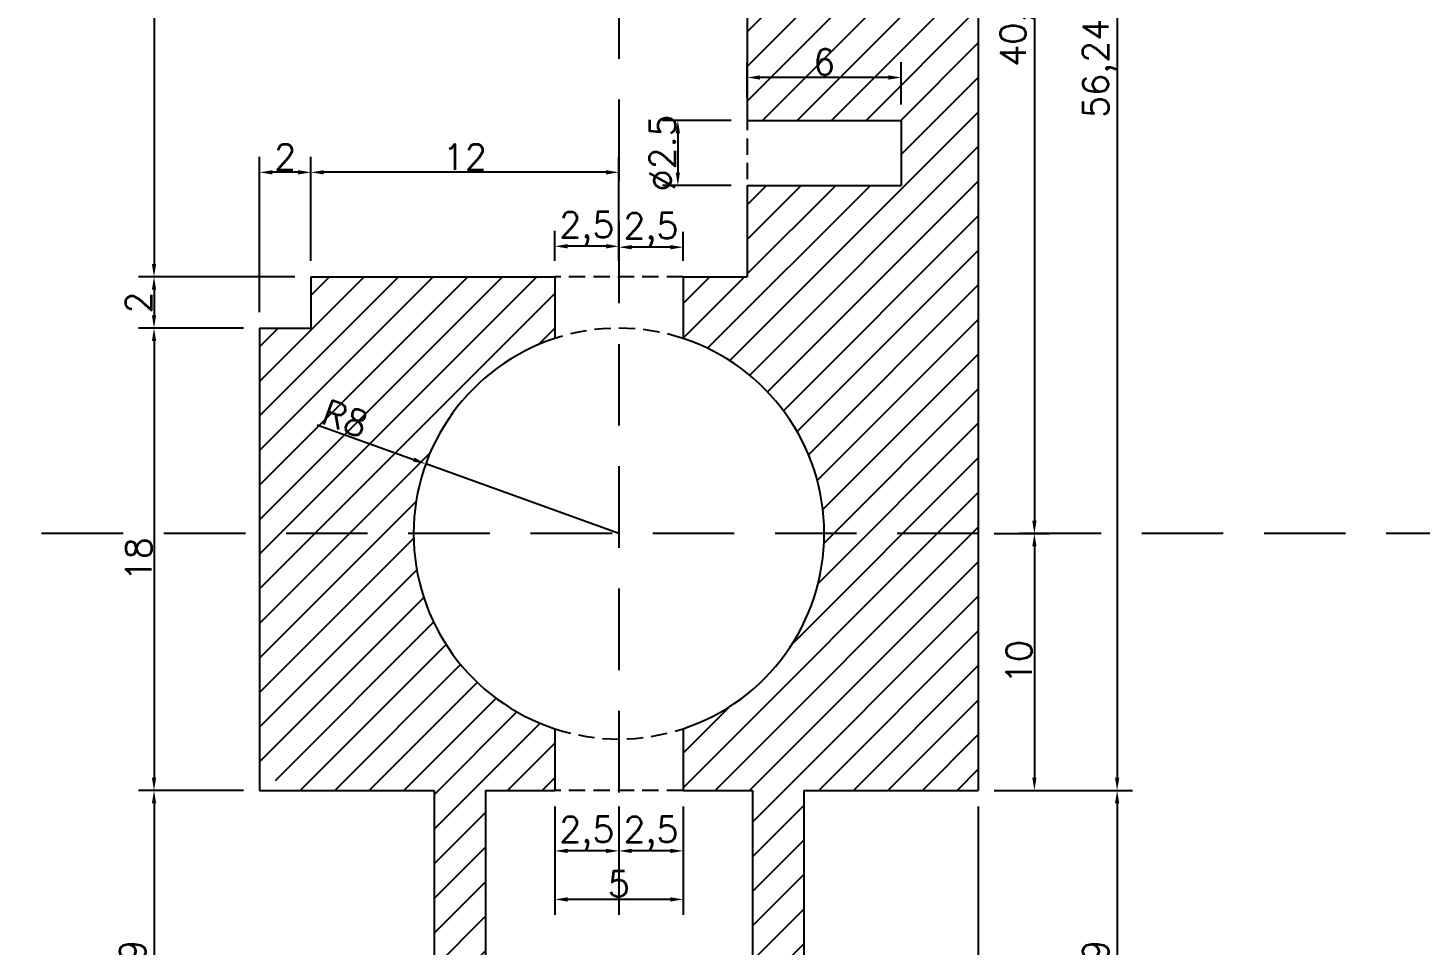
# Model space of a CAD drawing. Header units: millimetres. Extents: x 6817 to 15937, y -5221 to -164.
# Drawn here: x 9852.1 to 9906.3, y -351 to -315.2 of the extents above; entities that cross this region are included whole.
import ezdxf
from ezdxf import colors
from ezdxf.entities.mleader import LeaderData, LeaderLine
from ezdxf.math import Vec2, Vec3

# ---------------------------------------------------------------- set-up
doc = ezdxf.new("R2010")
doc.units = ezdxf.units.MM
doc.linetypes.add('HIDDEN', pattern=[9.525, 6.35, -3.175])
doc.layers.add('图层2', color=108, linetype='Continuous')
doc.styles.get("Standard").update_dxf_attribs({"font": 'txt', "bigfont": 'gbcbig.shx'})
doc.dimstyles.new('ISO-25', dxfattribs={"dimtxt": 1, "dimasz": 0.5, "dimexe": 0.6, "dimexo": 0.625, "dimgap": 0.1, "dimtad": 1, "dimtxsty": 'Standard', "dimcen": 2.5, "dimadec": 0, "dimazin": 0, "dimtfac": 1, "dimtmove": 0, "dimatfit": 3, "dimfxl": 0, "dimarcsym": 0})

# ---------------------------------------------------------------- blocks, each defined once
blk = doc.blocks.new('*D1250')
at = {"layer": 'Defpoints', "color": 0, "linetype": 'ByBlock', "transparency": 16777216}
for p in [(9867.582, -332.222), (9875.108, -334.936)]:
    blk.add_point(p, dxfattribs=at)
at = {"layer": '图层2', "color": 0, "linetype": 'ByBlock', "lineweight": -2, "transparency": 16777216}
for p, q in [((9863.359, -330.699), (9867.112, -332.052)), ((9875.108, -334.936), (9867.582, -332.222))]:
    blk.add_line(p, q, dxfattribs=at)
at = {"layer": '图层2', "color": 0, "linetype": 'ByBlock', "transparency": 16777216}
blk.add_solid([(9867.14, -331.974), (9867.084, -332.131), (9867.582, -332.222)], dxfattribs=at)
at = {"layer": '图层2', "color": 0, "linetype": 'ByBlock', "transparency": 16777216, "insert": (9864.44, -330.451), "char_height": 1, "attachment_point": 5, "rotation": 340.1667}
blk.add_mtext('R8', dxfattribs=at)
blk = doc.blocks.new('*D754')
at = {"layer": 'Defpoints', "color": 0, "linetype": 'ByBlock', "transparency": 16777216}
for p in [(9888.108, -288.697), (9889.108, -344.936), (9894.519, -344.936)]:
    blk.add_point(p, dxfattribs=at)
at = {"layer": '图层2', "color": 0, "linetype": 'ByBlock', "lineweight": -2, "transparency": 16777216}
for p, q in [((9888.733, -288.697), (9895.119, -288.697)), ((9894.519, -289.197), (9894.519, -344.436)), ((9889.733, -344.936), (9895.119, -344.936))]:
    blk.add_line(p, q, dxfattribs=at)
at = {"layer": '图层2', "color": 0, "linetype": 'ByBlock', "transparency": 16777216}
for points in [[(9894.435, -289.197), (9894.602, -289.197), (9894.519, -288.697)], [(9894.435, -344.436), (9894.602, -344.436), (9894.519, -344.936)]]:
    blk.add_solid(points, dxfattribs=at)
at = {"layer": '图层2', "color": 0, "linetype": 'ByBlock', "transparency": 16777216, "insert": (9893.835, -316.817), "char_height": 1, "attachment_point": 5, "rotation": 90}
blk.add_mtext('56,24', dxfattribs=at)
blk = doc.blocks.new('*D1254')
at = {"layer": 'Defpoints', "color": 0, "linetype": 'ByBlock', "transparency": 16777216}
for p in [(9889.108, -344.936), (9882.308, -360.423), (9894.519, -360.423)]:
    blk.add_point(p, dxfattribs=at)
at = {"layer": '图层2', "color": 0, "linetype": 'ByBlock', "lineweight": -2, "transparency": 16777216}
for p, q in [((9889.733, -344.936), (9895.119, -344.936)), ((9894.519, -345.436), (9894.519, -359.923)), ((9882.933, -360.423), (9895.119, -360.423))]:
    blk.add_line(p, q, dxfattribs=at)
at = {"layer": '图层2', "color": 0, "linetype": 'ByBlock', "transparency": 16777216}
for points in [[(9894.435, -345.436), (9894.602, -345.436), (9894.519, -344.936)], [(9894.435, -359.923), (9894.602, -359.923), (9894.519, -360.423)]]:
    blk.add_solid(points, dxfattribs=at)
at = {"layer": '图层2', "color": 0, "linetype": 'ByBlock', "transparency": 16777216, "insert": (9893.835, -352.68), "char_height": 1, "attachment_point": 5, "rotation": 90}
blk.add_mtext('15,49', dxfattribs=at)
blk = doc.blocks.new('*D755')
at = {"layer": 'Defpoints', "color": 0, "linetype": 'ByBlock', "transparency": 16777216}
for p in [(9889.108, -344.936), (9882.308, -360.423), (9882.308, -365.267)]:
    blk.add_point(p, dxfattribs=at)
at = {"layer": '图层2', "color": 0, "linetype": 'ByBlock', "lineweight": -2, "transparency": 16777216}
for p, q in [((9889.108, -345.561), (9889.108, -365.867)), ((9882.308, -361.048), (9882.308, -365.867)), ((9888.608, -365.267), (9882.808, -365.267))]:
    blk.add_line(p, q, dxfattribs=at)
at = {"layer": '图层2', "color": 0, "linetype": 'ByBlock', "transparency": 16777216}
for points in [[(9882.808, -365.184), (9882.808, -365.35), (9882.308, -365.267)], [(9888.608, -365.184), (9888.608, -365.35), (9889.108, -365.267)]]:
    blk.add_solid(points, dxfattribs=at)
at = {"layer": '图层2', "color": 0, "linetype": 'ByBlock', "transparency": 16777216, "insert": (9885.708, -364.584), "char_height": 1, "attachment_point": 5}
blk.add_mtext('6,8', dxfattribs=at)
blk = doc.blocks.new('*D1258')
at = {"layer": 'Defpoints', "color": 0, "linetype": 'ByBlock', "transparency": 16777216}
for p in [(9875.108, -344.936), (9877.608, -344.936), (9875.108, -347.294)]:
    blk.add_point(p, dxfattribs=at)
at = {"layer": '图层2', "color": 0, "linetype": 'ByBlock', "lineweight": -2, "transparency": 16777216}
for p, q in [((9875.108, -345.561), (9875.108, -347.894)), ((9877.608, -345.561), (9877.608, -347.894)), ((9877.108, -347.294), (9875.608, -347.294))]:
    blk.add_line(p, q, dxfattribs=at)
at = {"layer": '图层2', "color": 0, "linetype": 'ByBlock', "transparency": 16777216}
for points in [[(9875.608, -347.211), (9875.608, -347.377), (9875.108, -347.294)], [(9877.108, -347.211), (9877.108, -347.377), (9877.608, -347.294)]]:
    blk.add_solid(points, dxfattribs=at)
at = {"layer": '图层2', "color": 0, "linetype": 'ByBlock', "transparency": 16777216, "insert": (9876.358, -346.611), "char_height": 1, "attachment_point": 5}
blk.add_mtext('2,5', dxfattribs=at)
blk = doc.blocks.new('*D1259')
at = {"layer": 'Defpoints', "color": 0, "linetype": 'ByBlock', "transparency": 16777216}
for p in [(9872.608, -344.936), (9875.108, -344.936), (9872.608, -347.294)]:
    blk.add_point(p, dxfattribs=at)
at = {"layer": '图层2', "color": 0, "linetype": 'ByBlock', "lineweight": -2, "transparency": 16777216}
for p, q in [((9872.608, -345.561), (9872.608, -347.894)), ((9875.108, -345.561), (9875.108, -347.894)), ((9874.608, -347.294), (9873.108, -347.294))]:
    blk.add_line(p, q, dxfattribs=at)
at = {"layer": '图层2', "color": 0, "linetype": 'ByBlock', "transparency": 16777216}
for points in [[(9873.108, -347.211), (9873.108, -347.377), (9872.608, -347.294)], [(9874.608, -347.211), (9874.608, -347.377), (9875.108, -347.294)]]:
    blk.add_solid(points, dxfattribs=at)
at = {"layer": '图层2', "color": 0, "linetype": 'ByBlock', "transparency": 16777216, "insert": (9873.858, -346.611), "char_height": 1, "attachment_point": 5}
blk.add_mtext('2,5', dxfattribs=at)
blk = doc.blocks.new('*D1260')
at = {"layer": 'Defpoints', "color": 0, "linetype": 'ByBlock', "transparency": 16777216}
for p in [(9872.608, -344.936), (9877.608, -344.936), (9872.608, -349.183)]:
    blk.add_point(p, dxfattribs=at)
at = {"layer": '图层2', "color": 0, "linetype": 'ByBlock', "lineweight": -2, "transparency": 16777216}
for p, q in [((9872.608, -345.561), (9872.608, -349.783)), ((9877.608, -345.561), (9877.608, -349.783)), ((9877.108, -349.183), (9873.108, -349.183))]:
    blk.add_line(p, q, dxfattribs=at)
at = {"layer": '图层2', "color": 0, "linetype": 'ByBlock', "transparency": 16777216}
for points in [[(9873.108, -349.1), (9873.108, -349.267), (9872.608, -349.183)], [(9877.108, -349.1), (9877.108, -349.267), (9877.608, -349.183)]]:
    blk.add_solid(points, dxfattribs=at)
at = {"layer": '图层2', "color": 0, "linetype": 'ByBlock', "transparency": 16777216, "insert": (9875.108, -348.583), "char_height": 1, "attachment_point": 5}
blk.add_mtext('5', dxfattribs=at)
blk = doc.blocks.new('*D1261')
at = {"layer": 'Defpoints', "color": 0, "linetype": 'ByBlock', "transparency": 16777216}
for p in [(9875.108, -323.782), (9875.108, -324.936), (9877.608, -324.936)]:
    blk.add_point(p, dxfattribs=at)
at = {"layer": '图层2', "color": 0, "linetype": 'ByBlock', "lineweight": -2, "transparency": 16777216}
for p, q in [((9875.108, -324.311), (9875.108, -323.182)), ((9877.608, -324.311), (9877.608, -323.182)), ((9877.108, -323.782), (9875.608, -323.782))]:
    blk.add_line(p, q, dxfattribs=at)
at = {"layer": '图层2', "color": 0, "linetype": 'ByBlock', "transparency": 16777216}
for points in [[(9875.608, -323.699), (9875.608, -323.865), (9875.108, -323.782)], [(9877.108, -323.699), (9877.108, -323.865), (9877.608, -323.782)]]:
    blk.add_solid(points, dxfattribs=at)
at = {"layer": '图层2', "color": 0, "linetype": 'ByBlock', "transparency": 16777216, "insert": (9876.358, -323.099), "char_height": 1, "attachment_point": 5}
blk.add_mtext('2,5', dxfattribs=at)
blk = doc.blocks.new('*D757')
at = {"layer": 'Defpoints', "color": 0, "linetype": 'ByBlock', "transparency": 16777216}
for p in [(9872.608, -323.747), (9872.608, -324.936), (9875.108, -324.936)]:
    blk.add_point(p, dxfattribs=at)
at = {"layer": '图层2', "color": 0, "linetype": 'ByBlock', "lineweight": -2, "transparency": 16777216}
for p, q in [((9872.608, -324.311), (9872.608, -323.147)), ((9875.108, -324.311), (9875.108, -323.147)), ((9874.608, -323.747), (9873.108, -323.747))]:
    blk.add_line(p, q, dxfattribs=at)
at = {"layer": '图层2', "color": 0, "linetype": 'ByBlock', "transparency": 16777216}
for points in [[(9873.108, -323.663), (9873.108, -323.83), (9872.608, -323.747)], [(9874.608, -323.663), (9874.608, -323.83), (9875.108, -323.747)]]:
    blk.add_solid(points, dxfattribs=at)
at = {"layer": '图层2', "color": 0, "linetype": 'ByBlock', "transparency": 16777216, "insert": (9873.858, -323.063), "char_height": 1, "attachment_point": 5}
blk.add_mtext('2,5', dxfattribs=at)
blk = doc.blocks.new('*D758')
at = {"layer": 'Defpoints', "color": 0, "linetype": 'ByBlock', "transparency": 16777216}
for p in [(9880.108, -318.844), (9877.405, -321.375), (9880.108, -321.375)]:
    blk.add_point(p, dxfattribs=at)
at = {"layer": '图层2', "color": 0, "linetype": 'ByBlock', "lineweight": -2, "transparency": 16777216}
for p, q in [((9879.483, -318.844), (9876.805, -318.844)), ((9877.405, -319.344), (9877.405, -320.875)), ((9879.483, -321.375), (9876.805, -321.375))]:
    blk.add_line(p, q, dxfattribs=at)
at = {"layer": '图层2', "color": 0, "linetype": 'ByBlock', "transparency": 16777216}
for points in [[(9877.322, -319.344), (9877.488, -319.344), (9877.405, -318.844)], [(9877.322, -320.875), (9877.488, -320.875), (9877.405, -321.375)]]:
    blk.add_solid(points, dxfattribs=at)
at = {"layer": '图层2', "color": 0, "linetype": 'ByBlock', "transparency": 16777216, "insert": (9876.805, -320.109), "char_height": 1, "attachment_point": 5, "rotation": 90}
blk.add_mtext('%%C2.5', dxfattribs=at)
blk = doc.blocks.new('*D1262')
at = {"layer": 'Defpoints', "color": 0, "linetype": 'ByBlock', "transparency": 16777216}
for p in [(9880.108, -317.173), (9880.108, -318.594), (9886.108, -318.844)]:
    blk.add_point(p, dxfattribs=at)
at = {"layer": '图层2', "color": 0, "linetype": 'ByBlock', "lineweight": -2, "transparency": 16777216}
for p, q in [((9880.108, -317.969), (9880.108, -316.573)), ((9886.108, -318.219), (9886.108, -316.573)), ((9885.608, -317.173), (9880.608, -317.173))]:
    blk.add_line(p, q, dxfattribs=at)
at = {"layer": '图层2', "color": 0, "linetype": 'ByBlock', "transparency": 16777216}
for points in [[(9880.608, -317.09), (9880.608, -317.256), (9880.108, -317.173)], [(9885.608, -317.09), (9885.608, -317.256), (9886.108, -317.173)]]:
    blk.add_solid(points, dxfattribs=at)
at = {"layer": '图层2', "color": 0, "linetype": 'ByBlock', "transparency": 16777216, "insert": (9883.108, -316.573), "char_height": 1, "attachment_point": 5}
blk.add_mtext('6', dxfattribs=at)
blk = doc.blocks.new('*D1270')
at = {"layer": 'Defpoints', "color": 0, "linetype": 'ByBlock', "transparency": 16777216}
for p in [(9863.108, -300.727), (9856.997, -324.936), (9863.108, -324.936)]:
    blk.add_point(p, dxfattribs=at)
at = {"layer": '图层2', "color": 0, "linetype": 'ByBlock', "lineweight": -2, "transparency": 16777216}
for p, q in [((9862.483, -300.727), (9856.397, -300.727)), ((9856.997, -301.227), (9856.997, -324.436)), ((9862.483, -324.936), (9856.397, -324.936))]:
    blk.add_line(p, q, dxfattribs=at)
at = {"layer": '图层2', "color": 0, "linetype": 'ByBlock', "transparency": 16777216}
for points in [[(9856.914, -301.227), (9857.081, -301.227), (9856.997, -300.727)], [(9856.914, -324.436), (9857.081, -324.436), (9856.997, -324.936)]]:
    blk.add_solid(points, dxfattribs=at)
at = {"layer": '图层2', "color": 0, "linetype": 'ByBlock', "transparency": 16777216, "insert": (9856.314, -312.832), "char_height": 1, "attachment_point": 5, "rotation": 90}
blk.add_mtext('24,21', dxfattribs=at)
blk = doc.blocks.new('*D1271')
at = {"layer": 'Defpoints', "color": 0, "linetype": 'ByBlock', "transparency": 16777216}
for p in [(9863.108, -324.936), (9856.997, -326.936), (9861.108, -326.936)]:
    blk.add_point(p, dxfattribs=at)
at = {"layer": '图层2', "color": 0, "linetype": 'ByBlock', "lineweight": -2, "transparency": 16777216}
for p, q in [((9862.483, -324.936), (9856.397, -324.936)), ((9856.997, -325.436), (9856.997, -326.436)), ((9860.483, -326.936), (9856.397, -326.936))]:
    blk.add_line(p, q, dxfattribs=at)
at = {"layer": '图层2', "color": 0, "linetype": 'ByBlock', "transparency": 16777216}
for points in [[(9856.914, -325.436), (9857.081, -325.436), (9856.997, -324.936)], [(9856.914, -326.436), (9857.081, -326.436), (9856.997, -326.936)]]:
    blk.add_solid(points, dxfattribs=at)
at = {"layer": '图层2', "color": 0, "linetype": 'ByBlock', "transparency": 16777216, "insert": (9856.397, -325.936), "char_height": 1, "attachment_point": 5, "rotation": 90}
blk.add_mtext('2', dxfattribs=at)
blk = doc.blocks.new('*D762')
at = {"layer": 'Defpoints', "color": 0, "linetype": 'ByBlock', "transparency": 16777216}
for p in [(9861.108, -326.936), (9856.997, -344.936), (9861.108, -344.936)]:
    blk.add_point(p, dxfattribs=at)
at = {"layer": '图层2', "color": 0, "linetype": 'ByBlock', "lineweight": -2, "transparency": 16777216}
for p, q in [((9860.483, -326.936), (9856.397, -326.936)), ((9856.997, -327.436), (9856.997, -344.436)), ((9860.483, -344.936), (9856.397, -344.936))]:
    blk.add_line(p, q, dxfattribs=at)
at = {"layer": '图层2', "color": 0, "linetype": 'ByBlock', "transparency": 16777216}
for points in [[(9856.914, -327.436), (9857.081, -327.436), (9856.997, -326.936)], [(9856.914, -344.436), (9857.081, -344.436), (9856.997, -344.936)]]:
    blk.add_solid(points, dxfattribs=at)
at = {"layer": '图层2', "color": 0, "linetype": 'ByBlock', "transparency": 16777216, "insert": (9856.397, -335.936), "char_height": 1, "attachment_point": 5, "rotation": 90}
blk.add_mtext('18', dxfattribs=at)
blk = doc.blocks.new('*D763')
at = {"layer": 'Defpoints', "color": 0, "linetype": 'ByBlock', "transparency": 16777216}
for p in [(9861.108, -344.936), (9856.997, -360.423), (9867.908, -360.423)]:
    blk.add_point(p, dxfattribs=at)
at = {"layer": '图层2', "color": 0, "linetype": 'ByBlock', "lineweight": -2, "transparency": 16777216}
for p, q in [((9860.483, -344.936), (9856.397, -344.936)), ((9856.997, -345.436), (9856.997, -359.923)), ((9867.283, -360.423), (9856.397, -360.423))]:
    blk.add_line(p, q, dxfattribs=at)
at = {"layer": '图层2', "color": 0, "linetype": 'ByBlock', "transparency": 16777216}
for points in [[(9856.914, -345.436), (9857.081, -345.436), (9856.997, -344.936)], [(9856.914, -359.923), (9857.081, -359.923), (9856.997, -360.423)]]:
    blk.add_solid(points, dxfattribs=at)
at = {"layer": '图层2', "color": 0, "linetype": 'ByBlock', "transparency": 16777216, "insert": (9856.314, -352.68), "char_height": 1, "attachment_point": 5, "rotation": 90}
blk.add_mtext('15,49', dxfattribs=at)
blk = doc.blocks.new('*D764')
at = {"layer": 'Defpoints', "color": 0, "linetype": 'ByBlock', "transparency": 16777216}
for p in [(9861.108, -320.866), (9863.108, -324.936), (9861.108, -326.936)]:
    blk.add_point(p, dxfattribs=at)
at = {"layer": '图层2', "color": 0, "linetype": 'ByBlock', "lineweight": -2, "transparency": 16777216}
for p, q in [((9861.108, -326.311), (9861.108, -320.266)), ((9863.108, -324.311), (9863.108, -320.266)), ((9862.608, -320.866), (9861.608, -320.866))]:
    blk.add_line(p, q, dxfattribs=at)
at = {"layer": '图层2', "color": 0, "linetype": 'ByBlock', "transparency": 16777216}
for points in [[(9861.608, -320.783), (9861.608, -320.95), (9861.108, -320.866)], [(9862.608, -320.783), (9862.608, -320.95), (9863.108, -320.866)]]:
    blk.add_solid(points, dxfattribs=at)
at = {"layer": '图层2', "color": 0, "linetype": 'ByBlock', "transparency": 16777216, "insert": (9862.108, -320.266), "char_height": 1, "attachment_point": 5}
blk.add_mtext('2', dxfattribs=at)
blk = doc.blocks.new('*D765')
at = {"layer": 'Defpoints', "color": 0, "linetype": 'ByBlock', "transparency": 16777216}
for p in [(9863.108, -320.866), (9863.108, -324.936), (9875.108, -324.936)]:
    blk.add_point(p, dxfattribs=at)
at = {"layer": '图层2', "color": 0, "linetype": 'ByBlock', "lineweight": -2, "transparency": 16777216}
for p, q in [((9863.108, -324.311), (9863.108, -320.266)), ((9875.108, -324.311), (9875.108, -320.266)), ((9874.608, -320.866), (9863.608, -320.866))]:
    blk.add_line(p, q, dxfattribs=at)
at = {"layer": '图层2', "color": 0, "linetype": 'ByBlock', "transparency": 16777216}
for points in [[(9863.608, -320.783), (9863.608, -320.95), (9863.108, -320.866)], [(9874.608, -320.783), (9874.608, -320.95), (9875.108, -320.866)]]:
    blk.add_solid(points, dxfattribs=at)
at = {"layer": '图层2', "color": 0, "linetype": 'ByBlock', "transparency": 16777216, "insert": (9869.108, -320.266), "char_height": 1, "attachment_point": 5}
blk.add_mtext('12', dxfattribs=at)
blk = doc.blocks.new('*D1272')
at = {"layer": 'Defpoints', "color": 0, "linetype": 'ByBlock', "transparency": 16777216}
for p in [(9889.108, -294.712), (9889.108, -334.936), (9891.295, -334.936)]:
    blk.add_point(p, dxfattribs=at)
at = {"layer": '图层2', "color": 0, "linetype": 'ByBlock', "lineweight": -2, "transparency": 16777216}
for p, q in [((9889.733, -294.712), (9891.895, -294.712)), ((9891.295, -295.212), (9891.295, -334.436)), ((9889.733, -334.936), (9891.895, -334.936))]:
    blk.add_line(p, q, dxfattribs=at)
at = {"layer": '图层2', "color": 0, "linetype": 'ByBlock', "transparency": 16777216}
for points in [[(9891.212, -295.212), (9891.379, -295.212), (9891.295, -294.712)], [(9891.212, -334.436), (9891.379, -334.436), (9891.295, -334.936)]]:
    blk.add_solid(points, dxfattribs=at)
at = {"layer": '图层2', "color": 0, "linetype": 'ByBlock', "transparency": 16777216, "insert": (9890.612, -314.824), "char_height": 1, "attachment_point": 5, "rotation": 90}
blk.add_mtext('40,22', dxfattribs=at)
blk = doc.blocks.new('*D767')
at = {"layer": 'Defpoints', "color": 0, "linetype": 'ByBlock', "transparency": 16777216}
for p in [(9889.108, -334.936), (9889.108, -344.936), (9891.295, -344.936)]:
    blk.add_point(p, dxfattribs=at)
at = {"layer": '图层2', "color": 0, "linetype": 'ByBlock', "lineweight": -2, "transparency": 16777216}
for p, q in [((9889.733, -334.936), (9891.895, -334.936)), ((9891.295, -335.436), (9891.295, -344.436)), ((9889.733, -344.936), (9891.895, -344.936))]:
    blk.add_line(p, q, dxfattribs=at)
at = {"layer": '图层2', "color": 0, "linetype": 'ByBlock', "transparency": 16777216}
for points in [[(9891.212, -335.436), (9891.379, -335.436), (9891.295, -334.936)], [(9891.212, -344.436), (9891.379, -344.436), (9891.295, -344.936)]]:
    blk.add_solid(points, dxfattribs=at)
at = {"layer": '图层2', "color": 0, "linetype": 'ByBlock', "transparency": 16777216, "insert": (9890.695, -339.936), "char_height": 1, "attachment_point": 5, "rotation": 90}
blk.add_mtext('10', dxfattribs=at)

msp = doc.modelspace()

# ---------------------------------------------------------------- hatches: boundary and pattern name
at = {"layer": '图层2', "linetype": 'ByBlock'}
h = msp.add_hatch(dxfattribs=at)
h.set_pattern_fill('ANSI31', color=4, scale=0.3)
h.set_pattern_definition([(45, (8195.776, 256.5624), (-0.6735192, 0.6735192), [])])
edge = h.paths.add_edge_path()
edge.add_line((9885.108, -300.727), (9877.368, -300.727))
edge.add_line((9877.368, -300.727), (9877.368, -298.03))
edge.add_arc((9875.108, -294.712), 4.015, 304.2558, 360)
edge.add_line((9879.123, -294.712), (9889.108, -294.712))
edge.add_line((9889.108, -294.712), (9889.108, -334.936))
edge.add_line((9889.108, -334.936), (9883.108, -334.936))
edge.add_arc((9875.108, -334.936), 8, 360, 431.79)
edge.add_line((9877.608, -327.337), (9877.608, -324.936))
edge.add_line((9877.608, -324.936), (9880.108, -324.936))
edge.add_line((9880.108, -324.936), (9880.108, -321.375))
edge.add_line((9880.108, -321.375), (9886.108, -321.375))
edge.add_line((9886.108, -321.375), (9886.108, -318.844))
edge.add_line((9886.108, -318.844), (9880.108, -318.844))
edge.add_line((9880.108, -318.844), (9880.108, -307.727))
edge.add_line((9880.108, -307.727), (9885.108, -307.727))
edge.add_line((9885.108, -307.727), (9885.108, -300.727))
edge = h.paths.add_edge_path()
edge.add_line((9875.108, -290.697), (9875.108, -288.697))
edge.add_line((9875.108, -288.697), (9888.108, -288.697))
edge.add_line((9888.108, -288.697), (9889.108, -289.697))
edge.add_line((9889.108, -289.697), (9889.108, -294.712))
edge.add_line((9889.108, -294.712), (9879.123, -294.712))
edge.add_arc((9875.108, -294.712), 4.015, 360, 450)
edge = h.paths.add_edge_path()
edge.add_line((9861.108, -289.697), (9862.108, -288.697))
edge.add_line((9862.108, -288.697), (9875.108, -288.697))
edge.add_line((9875.108, -288.697), (9875.108, -290.697))
edge.add_arc((9875.108, -294.712), 4.015, 450, 540)
edge.add_line((9871.093, -294.712), (9861.108, -294.712))
edge.add_line((9861.108, -294.712), (9861.108, -289.697))
edge = h.paths.add_edge_path()
edge.add_line((9863.108, -298.727), (9861.108, -298.727))
edge.add_line((9861.108, -298.727), (9861.108, -294.712))
edge.add_line((9861.108, -294.712), (9871.093, -294.712))
edge.add_arc((9875.108, -294.712), 4.015, 540, 595.7442)
edge.add_line((9872.848, -298.03), (9872.848, -300.727))
edge.add_line((9872.848, -300.727), (9863.108, -300.727))
edge.add_line((9863.108, -300.727), (9863.108, -298.727))
edge = h.paths.add_edge_path()
edge.add_line((9883.108, -334.936), (9889.108, -334.936))
edge.add_line((9889.108, -334.936), (9889.108, -344.936))
edge.add_line((9889.108, -344.936), (9888.108, -344.936))
edge.add_line((9888.108, -344.936), (9882.308, -344.936))
edge.add_line((9882.308, -344.936), (9882.308, -360.423))
edge.add_line((9882.308, -360.423), (9880.308, -360.423))
edge.add_line((9880.308, -360.423), (9880.308, -344.936))
edge.add_line((9880.308, -344.936), (9877.608, -344.936))
edge.add_line((9877.608, -344.936), (9877.608, -342.536))
edge.add_arc((9875.108, -334.936), 8, 288.21, 360)
edge = h.paths.add_edge_path()
edge.add_line((9861.108, -334.936), (9867.108, -334.936))
edge.add_arc((9875.108, -334.936), 8, 180, 251.79)
edge.add_line((9872.608, -342.536), (9872.608, -344.936))
edge.add_line((9872.608, -344.936), (9869.908, -344.936))
edge.add_line((9869.908, -344.936), (9869.908, -360.423))
edge.add_line((9869.908, -360.423), (9867.908, -360.423))
edge.add_line((9867.908, -360.423), (9867.908, -344.936))
edge.add_line((9867.908, -344.936), (9862.108, -344.936))
edge.add_line((9862.108, -344.936), (9861.108, -343.936))
edge.add_line((9861.108, -343.936), (9861.108, -334.936))
edge = h.paths.add_edge_path()
edge.add_line((9861.108, -326.936), (9863.108, -326.936))
edge.add_line((9863.108, -326.936), (9863.108, -324.936))
edge.add_line((9863.108, -324.936), (9872.608, -324.936))
edge.add_line((9872.608, -324.936), (9872.608, -327.337))
edge.add_arc((9875.108, -334.936), 8, 468.21, 540)
edge.add_line((9867.108, -334.936), (9861.108, -334.936))
edge.add_line((9861.108, -334.936), (9861.108, -326.936))

# ---------------------------------------------------------------- linework, layer by layer
at = {"layer": '图层2', "color": 3, "linetype": 'HIDDEN', "ltscale": 0.5}
for p, q in [((9875.108, -284.691), (9875.108, -369.53)), ((9960.567, -334.936), (9611.681, -334.936))]:
    msp.add_line(p, q, dxfattribs=at)
at = {"layer": '图层2', "color": 2, "linetype": 'ByBlock'}
for p, q in [((9889.108, -289.697), (9889.108, -344.936)), ((9880.108, -307.727), (9880.108, -318.844)), ((9880.108, -318.844), (9886.108, -318.844)), ((9886.108, -318.844), (9886.108, -321.375)), ((9880.108, -321.375), (9886.108, -321.375)), ((9880.108, -321.375), (9880.108, -324.936)), ((9863.108, -324.936), (9872.608, -324.936)), ((9863.108, -324.936), (9863.108, -326.936)), ((9872.608, -324.936), (9872.608, -327.337)), ((9877.608, -324.936), (9880.108, -324.936)), ((9877.608, -324.936), (9877.608, -327.337)), ((9861.108, -326.936), (9863.108, -326.936)), ((9861.108, -326.936), (9861.108, -344.936)), ((9872.608, -342.536), (9872.608, -344.936)), ((9877.608, -342.536), (9877.608, -344.936)), ((9861.108, -344.936), (9867.908, -344.936)), ((9867.908, -344.936), (9867.908, -360.423)), ((9869.908, -344.936), (9872.608, -344.936)), ((9869.908, -344.936), (9869.908, -360.423)), ((9877.608, -344.936), (9880.308, -344.936)), ((9880.308, -344.936), (9880.308, -360.423)), ((9882.308, -344.936), (9889.108, -344.936)), ((9882.308, -344.936), (9882.308, -360.423))]:
    msp.add_line(p, q, dxfattribs=at)
at = {"layer": '图层2', "color": 1, "linetype": 'HIDDEN', "ltscale": 0.1}
for p, q in [((9880.108, -318.594), (9880.108, -321.625)), ((9877.608, -324.936), (9872.608, -324.936)), ((9877.608, -344.936), (9872.608, -344.936))]:
    msp.add_line(p, q, dxfattribs=at)
for start, end in [(71.79, 108.21), (251.79, 288.21)]:
    msp.add_arc((9875.108, -334.936), 8, start, end, dxfattribs=at)
at = {"layer": '图层2', "color": 2, "linetype": 'ByBlock'}
for start, end in [(108.21, 251.79), (288.21, 71.79)]:
    msp.add_arc((9875.108, -334.936), 8, start, end, dxfattribs=at)

# ---------------------------------------------------------------- dimensions: what is measured, and where the dimension line sits
at = {"layer": '图层2', "color": 6, "linetype": 'ByBlock'}
for base, p1, p2, angle, picture, middle in [((9894.519, -344.936), (9888.108, -288.697), (9889.108, -344.936), 90, '*D754', (9893.835, -316.817)), ((9891.295, -334.936), (9889.108, -294.712), (9889.108, -334.936), 90, '*D1272', (9890.612, -314.824)), ((9856.997, -324.936), (9863.108, -300.727), (9863.108, -324.936), 90, '*D1270', (9856.314, -312.832)), ((9880.108, -317.173), (9886.108, -318.844), (9880.108, -318.594), 180, '*D1262', (9883.108, -316.573)), ((9861.108, -320.866), (9863.108, -324.936), (9861.108, -326.936), 180, '*D764', (9862.108, -320.266)), ((9863.108, -320.866), (9875.108, -324.936), (9863.108, -324.936), 180, '*D765', (9869.108, -320.266)), ((9872.608, -323.747), (9875.108, -324.936), (9872.608, -324.936), 180, '*D757', (9873.858, -323.063)), ((9875.108, -323.782), (9877.608, -324.936), (9875.108, -324.936), 180, '*D1261', (9876.358, -323.099)), ((9856.997, -326.936), (9863.108, -324.936), (9861.108, -326.936), 90, '*D1271', (9856.397, -325.936)), ((9856.997, -344.936), (9861.108, -326.936), (9861.108, -344.936), 90, '*D762', (9856.397, -335.936)), ((9891.295, -344.936), (9889.108, -334.936), (9889.108, -344.936), 90, '*D767', (9890.695, -339.936)), ((9856.997, -360.423), (9861.108, -344.936), (9867.908, -360.423), 90, '*D763', (9856.314, -352.68)), ((9872.608, -347.294), (9875.108, -344.936), (9872.608, -344.936), 180, '*D1259', (9873.858, -346.611)), ((9872.608, -349.183), (9877.608, -344.936), (9872.608, -344.936), 180, '*D1260', (9875.108, -348.583)), ((9875.108, -347.294), (9877.608, -344.936), (9875.108, -344.936), 180, '*D1258', (9876.358, -346.611)), ((9894.519, -360.423), (9889.108, -344.936), (9882.308, -360.423), 90, '*D1254', (9893.835, -352.68)), ((9882.308, -365.267), (9889.108, -344.936), (9882.308, -360.423), 180, '*D755', (9885.708, -364.584))]:
    dim = msp.add_linear_dim(base=base, p1=p1, p2=p2, angle=angle, dimstyle='ISO-25', dxfattribs=at)
    dim.commit()
    dim.dimension.update_dxf_attribs({"geometry": picture, "text_midpoint": middle})
dim = msp.add_linear_dim(base=(9877.405, -321.375), p1=(9880.108, -318.844), p2=(9880.108, -321.375), angle=90, text='%%C2.5', dimstyle='ISO-25', dxfattribs=at)
dim.commit()
dim.dimension.update_dxf_attribs({"geometry": '*D758', "text_midpoint": (9877.405, -320.109), "dimtype": 160})
dim = msp.add_radius_dim(center=(9875.108, -334.936), mpoint=(9867.582, -332.222), dimstyle='ISO-25', dxfattribs=at)
dim.commit()
dim.dimension.update_dxf_attribs({"geometry": '*D1250', "text_midpoint": (9864.237, -331.015), "dimtype": 164})

# ---------------------------------------------------------------- leaders
ml = msp.add_multileader_mtext('Standard', dxfattribs=at)
ml.set_content('', color=6)
ml.set_leader_properties()
ml.build(insert=Vec2(0, 0))
ml.multileader.update_dxf_attribs({"text_right_attachment_type": 6, "dogleg_length": 0.36, "arrow_head_size": 0.5})
ctx = ml.context
ctx.base_point, ctx.char_height, ctx.arrow_head_size, ctx.plane_origin = Vec3(9873.546, -406.58), 1.2, 0.5, Vec3(9763.752, -320.109)
ctx.right_attachment = 6
notes = []
notes.append((ctx, [(0, (1, 1, 0), (9873.186, -406.58), (1, 0), 0.36, [(0, [(9763.752, -320.109), (9861.381, -406.58)], 0, [])])]))
ctx.mtext.insert, ctx.mtext.flow_direction = Vec3(9875.546, -405.98), 5
ml = msp.add_multileader_mtext('Standard', dxfattribs=at)
ml.set_content('', color=6)
ml.set_leader_properties()
ml.build(insert=Vec2(0, 0))
ml.multileader.update_dxf_attribs({"text_right_attachment_type": 6, "dogleg_length": 0.36, "arrow_head_size": 0.5})
ctx = ml.context
ctx.base_point, ctx.char_height, ctx.arrow_head_size, ctx.plane_origin = Vec3(9871.027, -394.525), 1.2, 0.5, Vec3(9787.385, -320.113)
ctx.right_attachment = 6
notes.append((ctx, [(0, (1, 1, 0), (9870.667, -394.525), (1, 0), 0.36, [(0, [(9787.385, -320.113), (9861.408, -394.525)], 0, [])])]))
ctx.mtext.insert, ctx.mtext.flow_direction = Vec3(9873.027, -393.925), 5
for ctx, leaders in notes:
    for number, flags, end, landing, length, lines in leaders:
        leader = LeaderData()
        leader.index, (leader.has_last_leader_line, leader.has_dogleg_vector, leader.attachment_direction) = number, flags
        leader.last_leader_point, leader.dogleg_vector, leader.dogleg_length = Vec3(end), Vec3(landing), length
        for number, points, colour, breaks in lines:
            line = LeaderLine()
            line.index, line.vertices, line.color, line.breaks = number, Vec3.list(points), colors.encode_raw_color(colour), breaks
            leader.lines.append(line)
        ctx.leaders.append(leader)

doc.saveas('drawing.dxf')
